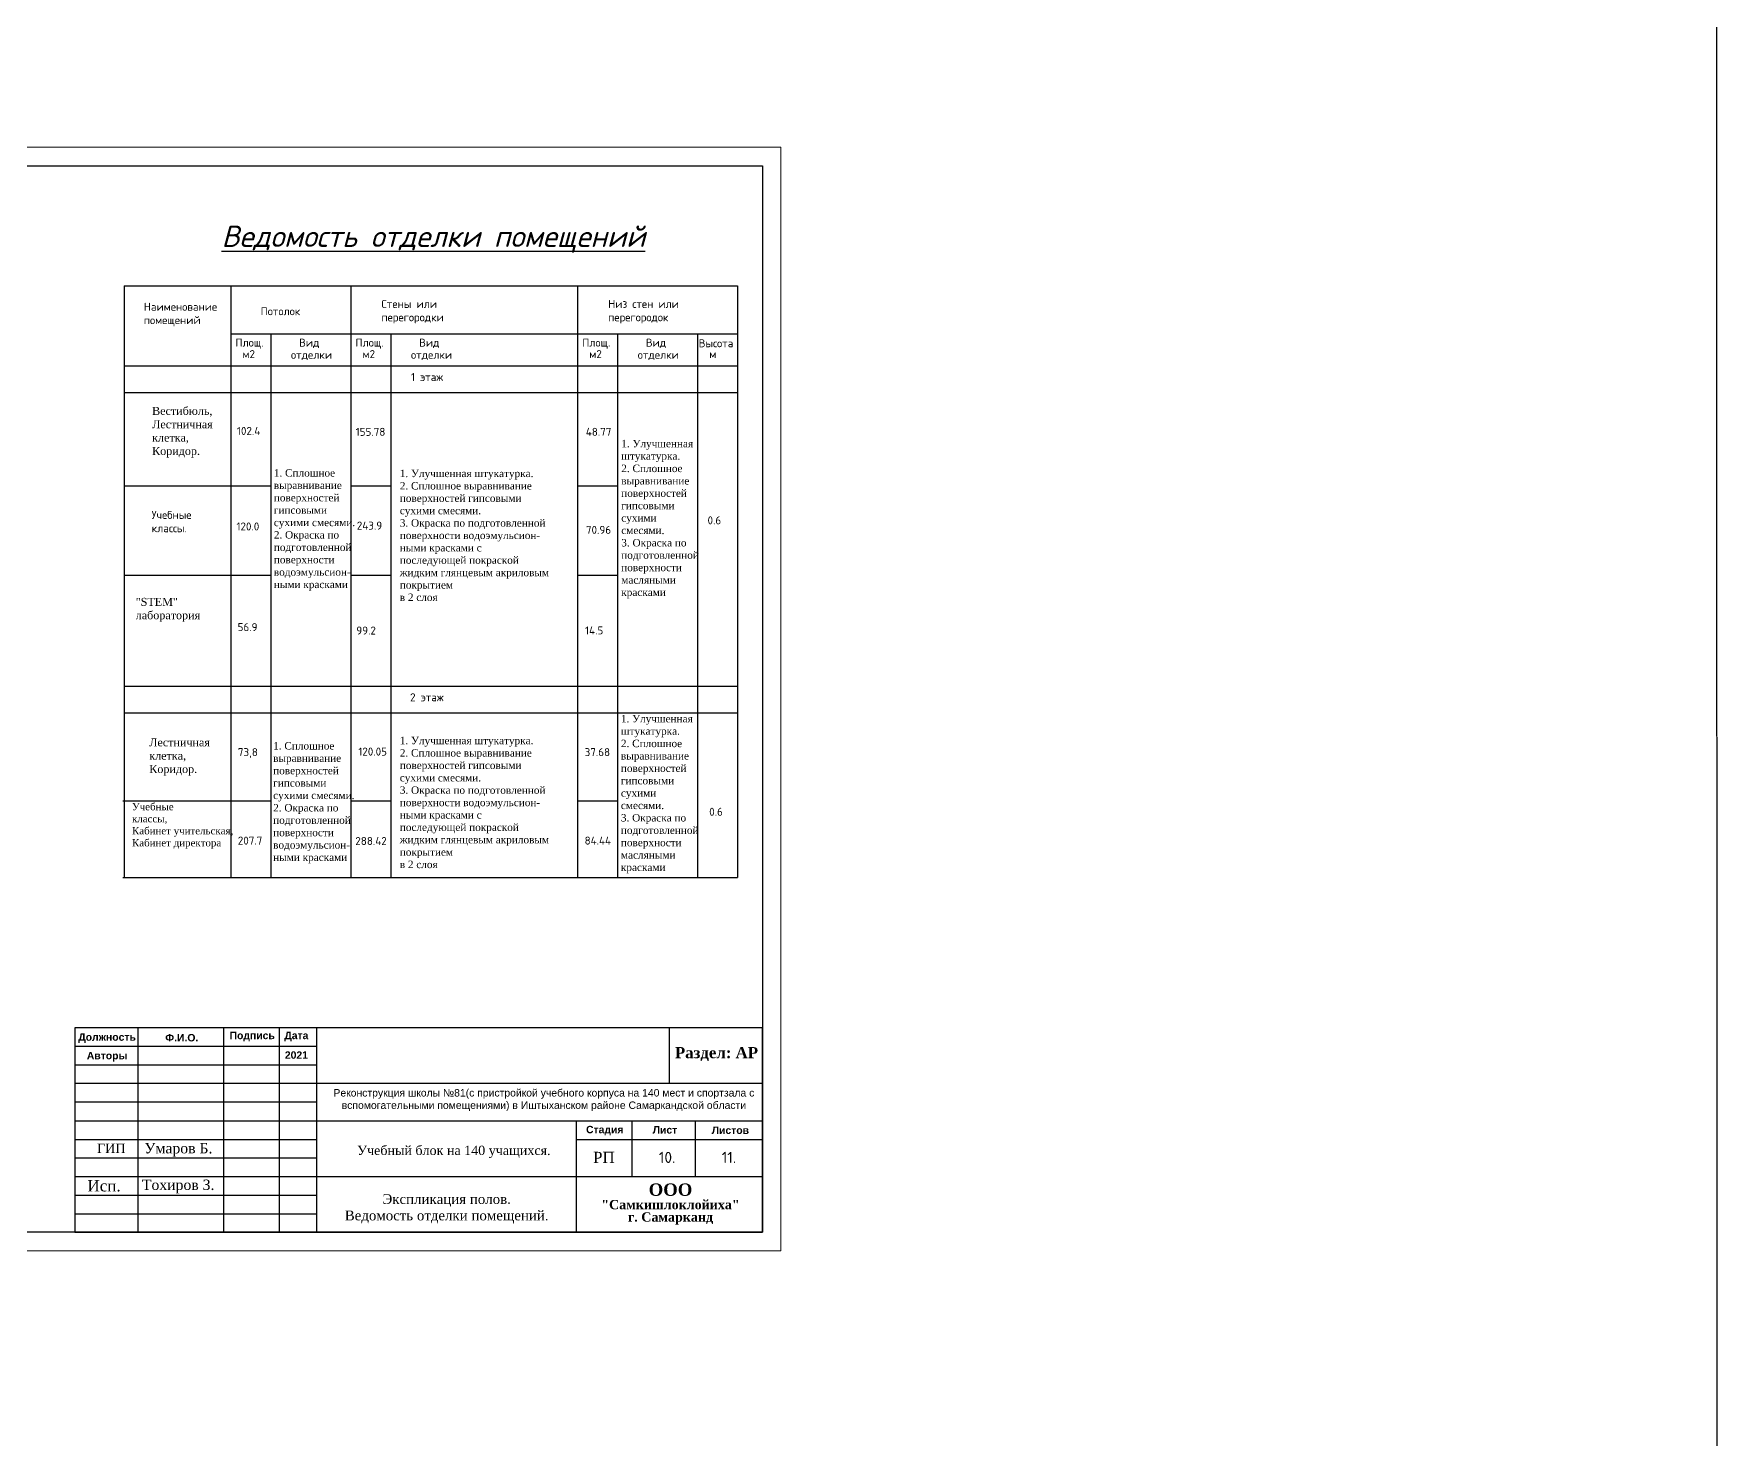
# Model space of a CAD drawing. Header units: millimetres. Extents: x 572274 to 2241483, y -888675 to -304135.
# Drawn here: x 675715 to 721013, y -765145 to -727316 of the extents above; entities that cross this region are included whole.
import ezdxf

# ---------------------------------------------------------------- set-up
doc = ezdxf.new("R2010")
doc.units = ezdxf.units.MM
doc.linetypes.add('ACAD_ISO02W100', pattern=[15, 12, -3])
doc.styles.add('arial', font='arial.ttf', dxfattribs={"height": 300})
doc.styles.add('Arial 3.', font='arial.ttf')
doc.styles.add('ISOCPEUR', font='isocpeui.ttf', dxfattribs={"height": 300})
doc.styles.get("Standard").update_dxf_attribs({"font": 'isocpeur.ttf'})
doc.styles.add('WMF-Times New Roman0', font='times.ttf')
doc.styles.add('WMF-Times New Roman2', font='times.ttf')

# ---------------------------------------------------------------- blocks, each defined once
blk = doc.blocks.new('12')
at = {"color": 5, "lineweight": 30}
for p, q in [((4038680, 3054550), (4038680, 3049050)), ((4038680, 3054550), (4038680, 3049050)), ((4038680, 3054550), (4038680, 3049050)), ((4057180, 3054550), (4038680, 3054550)), ((4057180, 3054550), (4038680, 3054550)), ((4057180, 3054550), (4038680, 3054550)), ((4040380, 3054550), (4040380, 3049050)), ((4040380, 3054550), (4040380, 3049050)), ((4042680, 3054550), (4042680, 3049050)), ((4044180, 3054550), (4044180, 3049050)), ((4045180, 3054550), (4045180, 3049050)), ((4057180, 3049050), (4057180, 3054550)), ((4057180, 3054550), (4057180, 3049050)), ((4045180, 3054050), (4038680, 3054050)), ((4045180, 3053550), (4038680, 3053550)), ((4057180, 3053050), (4038680, 3053050)), ((4045180, 3052550), (4038680, 3052550)), ((4038680, 3052050), (4057180, 3052050)), ((4052180, 3049050), (4052180, 3052050)), ((4053680, 3050550), (4053680, 3052050)), ((4055380, 3050550), (4055380, 3052050)), ((4038680, 3051550), (4045180, 3051550)), ((4052180, 3051550), (4057180, 3051550)), ((4038680, 3051050), (4045180, 3051050)), ((4038680, 3050550), (4057180, 3050550)), ((4038680, 3050050), (4045180, 3050050)), ((4038680, 3049550), (4045180, 3049550)), ((4038680, 3049050), (4057180, 3049050))]:
    blk.add_line(p, q, dxfattribs=at)

msp = doc.modelspace()

# ---------------------------------------------------------------- linework, layer by layer
at = {"lineweight": 30}
for p, q in [((678144.917, -734103.582), (694652.354, -734103.582)), ((678144.917, -734103.582), (678144.917, -750025.466)), ((681015.776, -734103.582), (681015.776, -750025.466)), ((684245.492, -734103.582), (684245.492, -750025.466)), ((690346.066, -734103.582), (690346.066, -750025.466)), ((694652.354, -734103.582), (694652.354, -750025.466)), ((694652.354, -734103.582), (694652.354, -750025.466)), ((681015.776, -735395.468), (694652.354, -735395.468)), ((682092.348, -735395.468), (682092.348, -750025.466)), ((685322.064, -735395.468), (685322.064, -750025.466)), ((691422.638, -735395.468), (691422.638, -750025.466)), ((693575.782, -735395.468), (693575.782, -750025.466)), ((678144.917, -736256.725), (694652.354, -736256.725)), ((678144.917, -736974.44), (694652.354, -736974.44)), ((678144.917, -744875.15), (694652.354, -744875.15)), ((678144.917, -745592.865), (694652.354, -745592.865)), ((678144.917, -750025.466), (694652.354, -750025.466)), ((692820.303, -755572.745), (692820.303, -754072.745))]:
    msp.add_line(p, q, dxfattribs=at)
for p, q in [((678144.917, -739486.441), (682092.348, -739486.441)), ((684245.492, -739486.441), (685322.064, -739486.441)), ((690346.066, -739486.441), (691422.638, -739486.441)), ((678144.917, -741889.781), (682092.348, -741889.781)), ((684245.492, -741889.781), (685322.064, -741889.781)), ((690346.066, -741889.781), (691422.638, -741889.781))]:
    msp.add_line(p, q)
at = {"ltscale": 50}
for p, q in [((678116.281, -747963.642), (682092.348, -747963.642)), ((684245.492, -747963.642), (685322.064, -747963.642)), ((690346.066, -747963.642), (691422.638, -747963.642)), ((678116.281, -750025.466), (682092.348, -750025.466)), ((684245.492, -750025.466), (685322.064, -750025.466)), ((690346.066, -750025.466), (691422.638, -750025.466))]:
    msp.add_line(p, q, dxfattribs=at)
at = {"color": 3, "lineweight": 30}
msp.add_lwpolyline([(721013.019, -808653.597), (636697.986, -808653.597), (635731.462, -392742.585), (720892.578, -394141.324)], close=True, dxfattribs=at)
at = {"lineweight": 20}
msp.add_lwpolyline([(653820.303, -760072.745), (695820.303, -760072.745), (695820.303, -730372.745), (653820.303, -730372.745)], close=True, dxfattribs=at)
at = {"lineweight": 30}
msp.add_lwpolyline([(655820.303, -730872.745), (695320.303, -730872.745), (695320.303, -759572.745), (655820.303, -759572.745)], close=True, dxfattribs=at)

# ---------------------------------------------------------------- block references
msp.add_blockref('12', (-3361859.697, -3808623.102))

# ---------------------------------------------------------------- texts
for s, height, p in [('Наименование', 215.31439, (678677.388, -734773.802)), ('Потолок', 215.3144, (681821.234, -734893.88)), ('Стены или', 215.3144, (685070.806, -734697.705)), ('Низ стен или', 215.31439, (691171.38, -734697.705)), ('помещений', 215.3144, (678677.388, -735133.51)), ('перегородки', 215.31439, (685070.806, -735057.413)), ('перегородок', 215.31439, (691171.38, -735057.413)), ('Площ.', 215.3144, (681144.06, -735737.861)), ('Вид', 215.3144, (682855.546, -735739.891)), ('Площ.', 215.3144, (684373.776, -735737.861)), ('Вид', 215.3144, (686085.262, -735739.891)), ('Площ.', 215.3144, (690474.35, -735737.861)), ('Вид', 215.3144, (692185.836, -735739.891)), ('Высота', 215.3144, (693607.103, -735756.202)), ('м2', 215.3144, (681332.284, -736047.597)), ('отделки', 215.3144, (682636.828, -736066.103)), ('м2', 215.3144, (684562, -736047.597)), ('отделки', 215.3144, (685866.544, -736066.103)), ('м2', 215.3144, (690662.574, -736047.597)), ('отделки', 215.3144, (691967.118, -736066.103)), ('м', 215.314, (693892.29, -736047.597)), ('1 этаж', 215.3144, (685866.544, -736664.312)), ('102.4', 215.3144, (681183.49, -738114.614)), ('155.78', 215.3144, (684378.527, -738139.52)), ('48.77', 215.3144, (690569.601, -738139.52)), ('120.0', 215.3144, (681171.185, -740685.803)), ('243.9', 215.3144, (684408.6, -740663.022)), ('70.96', 215.3144, (690573.46, -740777.155)), ('0.6', 215.3144, (693845.282, -740520.55)), ('56.9', 215.3144, (681201.679, -743395.248)), ('99.2', 215.3144, (684394.066, -743486.828)), ('14.5', 215.3144, (690549.346, -743485.242)), ('2 этаж', 215.3144, (685841.3, -745282.737)), ('73,8', 215.3144, (681208.405, -746759.745)), ('120.05', 215.3144, (684449.729, -746744.838)), ('37.68', 215.3144, (690538.695, -746759.745)), ('0.6', 215.3144, (693889.867, -748363.518)), ('207.7', 215.3144, (681206.694, -749139.758)), ('288.42', 215.3144, (684368.845, -749150.145)), ('84.44', 215.3144, (690536.985, -749139.758))]:
    msp.add_text(s, height=height).set_placement(p)
at = {"style": 'WMF-Times New Roman2'}
msp.add_text('Исп.', height=303.269, dxfattribs=at).set_placement((677161.565, -758473.096))
at = {"attachment_point": 1}
for s, insert, char_height, width in [('{\\fISOCPEUR|b0|i1|c204|p34;\\LВедомость отделки помещений}', (680769.964, -732481.935), 574.1717, 13185.36794), ('{\\fTimes New Roman|b0|i0|c204|p18;Вестибюль,\\PЛестничная \\Pклетка,\\PКоридор.}', (678901.817, -737361.007), 215.31439, 3038.98937), ('Учебные \\Pклассы.', (678889.434, -740159.351), 215.3144, 3038.98937), ('{\\fTimes New Roman|b0|i0|c204|p18;\\C0;"\\fTimes New Roman|b0|i0|c0|p18;STEM\\fTimes New Roman|b0|i0|c204|p18;"\\fTimes New Roman|b0|i0|c0|p18; \\fTimes New Roman|b0|i0|c204|p18;лаборатория}', (678460.488, -742499.868), 215.314389, 2284.88784), ('{\\fTimes New Roman|b0|i0|c204|p18;Лестничная\\Pклетка,\\PКоридор.}', (678825.103, -746279.628), 215.31439, 3038.98937), ('{\\fTimes New Roman|b0|i0|c204|p18;Учебные\\Pклассы, \\PКабинет учительская,\\PКабинет директора}', (678359.578, -748020.925), 194.45155, 3038.98937)]:
    msp.add_mtext(s, dxfattribs=dict(at, insert=insert, char_height=char_height, width=width))
at = {"char_height": 200, "attachment_point": 1, "style": 'arial'}
for s, insert, width in [('{\\fTimes New Roman|b0|i0|c0|p18;1. \\fTimes New Roman|b0|i0|c204|p18;Улучшенная штукатурка.\\P\\fTimes New Roman|b0|i0|c0|p18;2. \\fTimes New Roman|b0|i0|c204|p18;Сплошное выравнивание поверхностей гипсовыми сухими смесями\\fTimes New Roman|b0|i0|c0|p18;.\\fTimes New Roman|b0|i0|c204|p18;\\P\\fTimes New Roman|b0|i0|c0|p18;3. \\fTimes New Roman|b0|i0|c204|p18;Окраска по подготовленной поверхности масляными красками \\fTimes New Roman|b0|i0|c0|p18; }', (691524.138, -738248.348), 1988.31054), ('{\\fTimes New Roman|b0|i0|c0|p18;1\\fTimes New Roman|b0|i0|c204|p18;. Сплошное выравнивание поверхностей гипсовыми сухими смесями\\fTimes New Roman|b0|i0|c0|p18;.\\fTimes New Roman|b0|i0|c204|p18;\\P\\fTimes New Roman|b0|i0|c0|p18;2\\fTimes New Roman|b0|i0|c204|p18;. Окраска по подготовленной поверхности водоэмульсион- ными красками}', (682176.449, -739036.373), 2214.79992), ('{\\fTimes New Roman|b0|i0|c0|p18;1. \\fTimes New Roman|b0|i0|c204|p18;Улучшенная штукатурка.\\P\\fTimes New Roman|b0|i0|c0|p18;2. \\fTimes New Roman|b0|i0|c204|p18;Сплошное выравнивание поверхностей гипсовыми сухими смесями\\fTimes New Roman|b0|i0|c0|p18;.\\fTimes New Roman|b0|i0|c204|p18;\\P\\fTimes New Roman|b0|i0|c0|p18;3. \\fTimes New Roman|b0|i0|c204|p18;Окраска по подготовленной поверхности водоэмульсион- ными красками с последующей покраской жидким глянцевым акриловым покрытием \\Pв 2 слоя}', (685565.299, -739049.807), 4037.05333), ('{\\fTimes New Roman|b0|i0|c0|p18;1. \\fTimes New Roman|b0|i0|c204|p18;Улучшенная штукатурка.\\P\\fTimes New Roman|b0|i0|c0|p18;2. \\fTimes New Roman|b0|i0|c204|p18;Сплошное выравнивание поверхностей гипсовыми сухими смесями\\fTimes New Roman|b0|i0|c0|p18;.\\fTimes New Roman|b0|i0|c204|p18;\\P\\fTimes New Roman|b0|i0|c0|p18;3. \\fTimes New Roman|b0|i0|c204|p18;Окраска по подготовленной поверхности масляными красками \\fTimes New Roman|b0|i0|c0|p18; }', (691514.444, -745650.366), 1988.31054), ('{\\fTimes New Roman|b0|i0|c0|p18;1\\fTimes New Roman|b0|i0|c204|p18;. Сплошное выравнивание поверхностей гипсовыми сухими смесями\\fTimes New Roman|b0|i0|c0|p18;.\\fTimes New Roman|b0|i0|c204|p18;\\P\\fTimes New Roman|b0|i0|c0|p18;2\\fTimes New Roman|b0|i0|c204|p18;. Окраска по подготовленной поверхности водоэмульсион- ными красками}', (682157.97, -746380.548), 2214.79992), ('{\\fTimes New Roman|b0|i0|c0|p18;1. \\fTimes New Roman|b0|i0|c204|p18;Улучшенная штукатурка.\\P\\fTimes New Roman|b0|i0|c0|p18;2. \\fTimes New Roman|b0|i0|c204|p18;Сплошное выравнивание поверхностей гипсовыми сухими смесями\\fTimes New Roman|b0|i0|c0|p18;.\\fTimes New Roman|b0|i0|c204|p18;\\P\\fTimes New Roman|b0|i0|c0|p18;3. \\fTimes New Roman|b0|i0|c204|p18;Окраска по подготовленной поверхности водоэмульсион- ными красками с последующей покраской жидким глянцевым акриловым покрытием \\Pв 2 слоя}', (685565.299, -746239.025), 4037.05333)]:
    msp.add_mtext(s, dxfattribs=dict(at, insert=insert, width=width))
at = {"color": 1, "linetype": 'ByBlock', "ltscale": 30, "char_height": 200, "width": 1404.02516, "attachment_point": 5}
for s, insert in [('{\\fArial|b1|i0|c204|p34;Подпись}', (681593.43, -754305.122)), ('{\\fArial|b1|i0|c204|p34;Дата}', (682783.43, -754305.122)), ('{\\fArial|b1|i0|c204|p34;Должность}', (677689.821, -754347.371)), ('{\\fArial|b1|i0|c204|p34;Ф\\fArial|b1|i0|c0|p34;.\\fArial|b1|i0|c204|p34;И\\fArial|b1|i0|c0|p34;.\\fArial|b1|i0|c204|p34;О\\fArial|b1|i0|c0|p34;.}', (679699.821, -754337.371)), ('{\\fArial|b1|i0|c204|p34;Авторы}', (677689.821, -754847.371)), ('{\\fArial|b1|i0|c204|p34;Стадия}', (691079.821, -756837.371)), ('{\\fArial|b1|i0|c204|p34;Лист}', (692699.821, -756817.371)), ('{\\fArial|b1|i0|c204|p34;Листов}', (694459.821, -756827.371))]:
    msp.add_mtext(s, dxfattribs=dict(at, insert=insert))
at = {"linetype": 'ByBlock', "ltscale": 30, "char_height": 300, "attachment_point": 5}
for s, insert, width in [('{\\fTimes New Roman|b1|i0|c204|p18;Раздел: AР}', (694085.292, -754777.75), 2369.12606), ('{\\fTimes New Roman|b0|i0|c204|p18;РП}', (691056.728, -757557.11), 658.87461), ('10.', (692756.728, -757557.11), 658.87461), ('11.', (694421.362, -757557.11), 708.03125)]:
    msp.add_mtext(s, dxfattribs=dict(at, insert=insert, width=width))
at = {"color": 1, "linetype": 'ByBlock', "ltscale": 30, "insert": (682783.43, -754805.122), "char_height": 200, "width": 1887.08308, "attachment_point": 5, "style": 'WMF-Times New Roman0'}
msp.add_mtext('{\\fArial|b1|i0|c204|p34;\\C256;2021}', dxfattribs=at)
at = {"color": 0, "linetype": 'ByBlock', "insert": (689442.541, -755719.2), "char_height": 200, "width": 11599.6853, "attachment_point": 2, "style": 'ISOCPEUR'}
msp.add_mtext('{\\fArial|b0|i0|c204|p34;\\C256;Реконструкция школы №81(с пристройкой учебного корпуса на 140 мест и спортзала с вспомогательными помещениями) в Иштыханском районе Самаркандской области}', dxfattribs=at)
at = {"linetype": 'ACAD_ISO02W100', "lineweight": 5, "ltscale": 70, "insert": (677419.888, -757187.804), "char_height": 250, "attachment_point": 1, "style": 'WMF-Times New Roman0'}
msp.add_mtext('{\\fTimes New Roman|b0|i0|c204|p18;ГИП}', dxfattribs=at)
at = {"color": 0, "char_height": 280, "width": 2199.70893, "attachment_point": 1, "style": 'WMF-Times New Roman0'}
for s, insert in [('Умаров Б.', (678692.741, -757169.05)), ('Тохиров З.', (678625.658, -758154.226))]:
    msp.add_mtext(s, dxfattribs=dict(at, insert=insert))
at = {"insert": (684416.902, -757242.738), "char_height": 250, "width": 5426.06779, "attachment_point": 1, "line_spacing_factor": 0.8, "style": 'WMF-Times New Roman0'}
msp.add_mtext('\\pt2500;Учебный блок на 140 учащихся.', dxfattribs=at)
at = {"lineweight": 30, "insert": (692847.8, -758257.879), "char_height": 250, "width": 5723.33111, "attachment_point": 2, "line_spacing_factor": 0.8, "style": 'Arial 3.'}
msp.add_mtext('{\\fTimes New Roman Cyr|b1|i0|c0|p18;\\H1.333x;\\C250;OOO\\fTimes New Roman Cyr|b1|i0|c204|p18; \\fTimes New Roman Cyr|b1|i0|c0|p18;\\P\\fTimes New Roman Cyr|b1|i0|c204|p18;\\H0.7502x;"Самкишлоклойиха" \\Pг. Самарканд}', dxfattribs=at)
at = {"lineweight": 30, "insert": (686827.802, -758545.337), "char_height": 265, "width": 12229.48686, "attachment_point": 2, "style": 'Arial 3.'}
msp.add_mtext('{\\fTimes New Roman|b0|i0|c204|p18;Экспликация} {\\fTimes New Roman|b0|i0|c204|p18;полов}.\\P{\\fTimes New Roman|b0|i0|c204|p18;Ведомость} {\\fTimes New Roman|b0|i0|c204|p18;отделки} {\\fTimes New Roman|b0|i0|c204|p18;помещений}.', dxfattribs=at)

doc.saveas('drawing.dxf')
